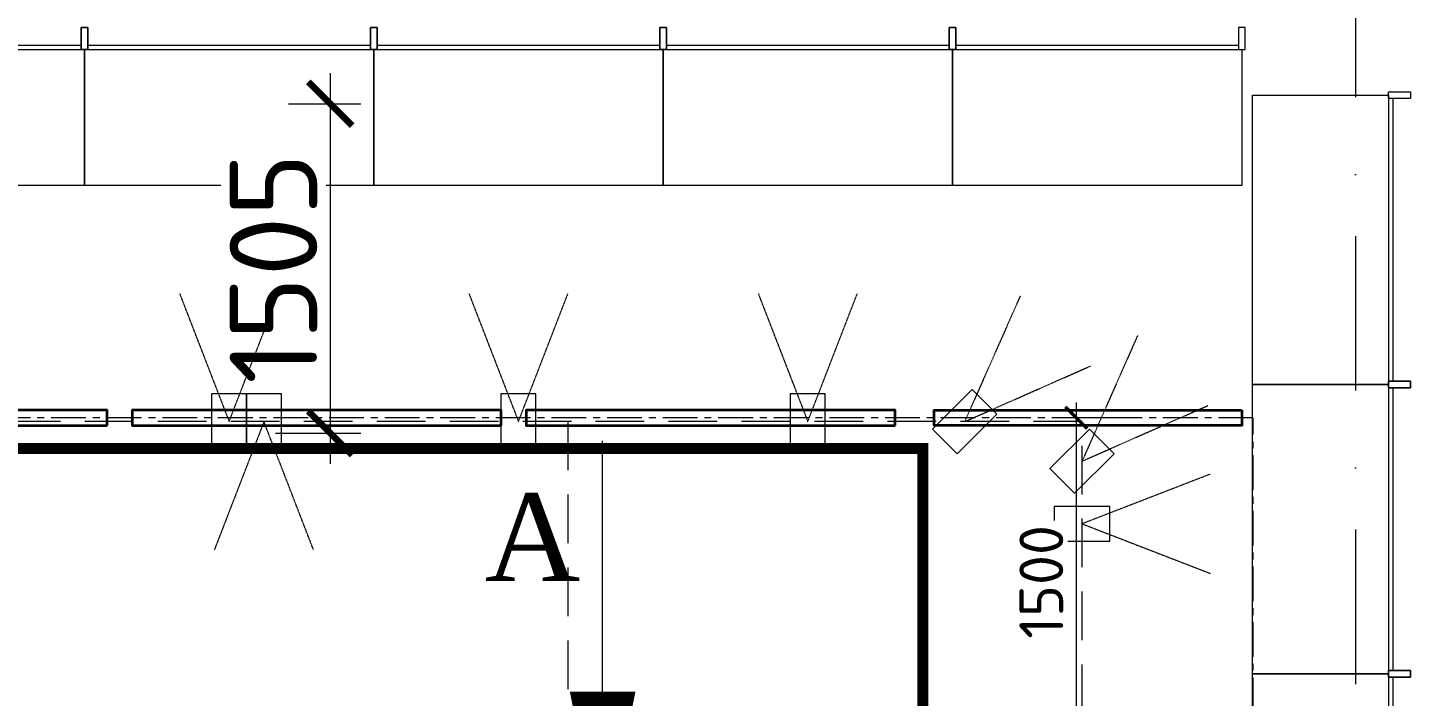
# Model space of a CAD drawing. Header units: millimetres. Extents: x -164867 to 807677, y -316775 to 513985.
# Drawn here: x 283470 to 289788, y 505657 to 508713 of the extents above; entities that cross this region are included whole.
import ezdxf

# ---------------------------------------------------------------- set-up
doc = ezdxf.new("R2010")
doc.units = ezdxf.units.MM
for name, pattern in [('CENTER', [50.8, 31.75, -6.35, 6.35, -6.35]), ('CENTER2', [28.575, 19.05, -3.175, 3.175, -3.175]), ('EVENDASH', [0.25, 0.125, -0.125]), ('HIDDEN2', [4.7625, 3.175, -1.5875]), ('А_Штрихпунктирная', [1340.555525, 705.555534, -352.777767, 0, -282.222223])]:
    doc.linetypes.add(name, pattern=pattern)
doc.layers.get('Defpoints').update_dxf_attribs({"color": 140})
for name, color, linetype, lineweight in [('00_asys', 7, 'CENTER2', 13), ('EL LOTKI', 202, 'Continuous', 18), ('INT_0_isk_ZENKLAS', 1, 'Continuous', 13), ('INT_0_zymejimai', 1, 'Continuous', 9), ('INT_2_Sviesa_SAB_LED JUOSTOS', 1, 'Continuous', 18), ('INT_2_Sviesa_SAB_MEDINES LUBOS', 1, 'Continuous', 35), ('INT_2_Sviesa_SAB_PROZEKTORIAI', 1, 'Continuous', 18), ('TECHNO', 7, 'Continuous', 15)]:
    doc.layers.add(name, color=color, linetype=linetype, lineweight=lineweight)
doc.styles.add('GENERATED_STYLE_4', font='times.ttf')
doc.styles.add('ISOCPEUR', font='isocpeur.ttf')
doc.dimstyles.new('SAB_int_100', dxfattribs={"dimtxt": 200, "dimasz": 100, "dimexe": 70, "dimexo": 70, "dimgap": 60, "dimtad": 1, "dimdec": 1, "dimrnd": 5, "dimtxsty": 'ISOCPEUR', "dimblk": 'ARCHTICK', "dimcen": 20, "dimdle": 70, "dimadec": 0, "dimazin": 0, "dimtfac": 1, "dimtdec": 1, "dimtmove": 1, "dimatfit": 2, "dimfxl": 1, "dimtfill": 1, "dimarcsym": 0})
doc.dimstyles.new('SAB_int_200', dxfattribs={"dimtxt": 400, "dimasz": 200, "dimexe": 140, "dimexo": 140, "dimgap": 60, "dimtad": 1, "dimdec": 1, "dimrnd": 5, "dimtxsty": 'ISOCPEUR', "dimblk": 'ARCHTICK', "dimcen": 20, "dimdle": 140, "dimadec": 0, "dimazin": 0, "dimtfac": 1, "dimtdec": 1, "dimtmove": 1, "dimatfit": 2, "dimfxl": 1, "dimtfill": 1, "dimarcsym": 0})

# ---------------------------------------------------------------- blocks, each defined once
blk = doc.blocks.new('1.33m stelazs')
at = {"transparency": 33554669}
for points in [[(15602, 11320), (15602, 11420), (15632, 11420), (15632, 11320), (15602, 11320)], [(16954, 11320), (16954, 11420), (16924, 11420), (16924, 11320), (16954, 11320)], [(15617, 11320), (15617, 10699), (16939, 10699), (16939, 11320), (15617, 11320)], [(16924, 11340), (15632, 11340)]]:
    blk.add_lwpolyline(points, dxfattribs=at)
blk = doc.blocks.new('TECHNOLOGIJA Garmatnaya')
at = {"layer": 'TECHNO', "transparency": 33554687, "xscale": -1}
for p in [(52308.5, 39330), (53630.5, 39330), (54952.5, 39330), (56274.5, 39330), (57596.5, 39330)]:
    blk.add_blockref('1.33m stelazs', p, dxfattribs=at)
at = {"layer": 'TECHNO', "transparency": 33554687, "xscale": -1, "rotation": 270}
for p in [(31330, 33502), (31330, 32180), (31330, 30858)]:
    blk.add_blockref('1.33m stelazs', p, dxfattribs=at)
blk = doc.blocks.new('_ArchTick')
at = {"color": 0, "linetype": 'ByBlock', "const_width": 0.15}
blk.add_lwpolyline([(-0.5, -0.5), (0.5, 0.5)], dxfattribs=at)
blk = doc.blocks.new('*D419')
at = {"layer": 'Defpoints', "color": 0, "ltscale": 500, "transparency": 16777216}
for p in [(37483.9, 50402.5), (37815.2, 50402.5), (37424.6, 48897.5)]:
    blk.add_point(p, dxfattribs=at)
at = {"layer": 'INT_2_Sviesa_SAB_LED JUOSTOS', "color": 0, "lineweight": -2, "ltscale": 500, "transparency": 16777216}
for p, q in [((37815.2, 48757.5), (37815.2, 50542.5)), ((37623.9, 50402.5), (37955.2, 50402.5)), ((37564.6, 48897.5), (37955.2, 48897.5))]:
    blk.add_line(p, q, dxfattribs=at)
at = {"layer": 'INT_2_Sviesa_SAB_LED JUOSTOS', "color": 0, "lineweight": -2, "ltscale": 500, "transparency": 16777216, "xscale": 200, "yscale": 200, "zscale": 200}
for p, rotation in [((37815.2, 50402.5), 90), ((37815.2, 48897.5), 270)]:
    blk.add_blockref('_ArchTick', p, dxfattribs=dict(at, rotation=rotation))
at = {"layer": 'INT_2_Sviesa_SAB_LED JUOSTOS', "color": 0, "ltscale": 500, "transparency": 16777216, "insert": (37555.2, 49650), "char_height": 400, "attachment_point": 5, "rotation": 90, "style": 'ISOCPEUR', "bg_fill": 3, "box_fill_scale": 1.1, "bg_fill_color": 256, "bg_fill_true_color": 13158600, "bg_fill_transparency": 0}
blk.add_mtext('1505', dxfattribs=at)
blk = doc.blocks.new('Sviestuvas prozektorius')
at = {"linetype": 'EVENDASH', "lineweight": 0, "ltscale": 2.5, "transparency": 33554687}
blk.add_lwpolyline([(-585.6, 226.6), (0, 0), (-585.6, -226.6)], dxfattribs=at)
at = {"transparency": 33554687}
blk.add_lwpolyline([(-127.6, -79.6), (-127.6, 79.6), (127.6, 79.6), (127.6, -79.6)], close=True, dxfattribs=at)
blk = doc.blocks.new('*U287')
at = {"layer": 'INT_2_Sviesa_SAB_PROZEKTORIAI', "linetype": 'HIDDEN2', "ltscale": 80, "transparency": 33554687, "xscale": -1, "rotation": 270}
blk.add_blockref('Sviestuvas prozektorius', (0, 229), dxfattribs=at)
blk = doc.blocks.new('PROZEKTORIAI Garmatnaya')
at = {"layer": 'INT_2_Sviesa_SAB_PROZEKTORIAI', "linetype": 'HIDDEN2', "ltscale": 70, "transparency": 33554687}
for points in [[(41250, 40950), (41250, 48950), (32600, 48950), (32600, 40950)], [(38900, 48950), (38900, 40950)]]:
    blk.add_lwpolyline(points, dxfattribs=at)
at = {"layer": 'INT_2_Sviesa_SAB_PROZEKTORIAI', "color": 0, "linetype": 'ByBlock', "lineweight": -2, "transparency": 16777216}
for p, rotation in [((37352.5, 49179), 180), ((38674.5, 49179), 180), ((39996.5, 49179), 180), ((40875.6, 49111.9), 135), ((41411.9, 48931.1), 135), ((41479, 48483.2), 90)]:
    blk.add_blockref('*U287', p, dxfattribs=dict(at, rotation=rotation))
blk.add_blockref('*U287', (37511.7, 48721), dxfattribs=at)
blk = doc.blocks.new('L 1406')
at = {"transparency": 33554687}
blk.add_lwpolyline([(1993963, -1660861.1), (1993893, -1660861.1), (1993893, -1662267.1), (1993963, -1662267.1)], close=True, dxfattribs=at)
blk = doc.blocks.new('L 1686')
at = {"transparency": 33554687}
blk.add_lwpolyline([(1994127.7, -1660861.1), (1994197.7, -1660861.1), (1994197.7, -1662547.1), (1994127.7, -1662547.1)], close=True, dxfattribs=at)
blk = doc.blocks.new('SVIESTUVAI Garmatnaya')
at = {"layer": 'INT_2_Sviesa_SAB_MEDINES LUBOS', "transparency": 33554687, "xscale": -1, "rotation": 270}
for name, p in [('L 1686', (1697656.6, -1945195.2)), ('L 1686', (1699456.6, -1945195.2)), ('L 1686', (1701256.6, -1945195.2)), ('L 1406', (1702841.6, -1944960.5))]:
    blk.add_blockref(name, p, dxfattribs=at)
blk = doc.blocks.new('OSI Garmatnaya')
at = {"layer": '00_asys', "linetype": 'А_Штрихпунктирная', "transparency": 33554687}
blk.add_lwpolyline([(42500, 55159.77), (42500, -4664.1)], dxfattribs=at)
blk = doc.blocks.new('ISKLOTINIU ZENKLAI Garmatnaya')
at = {"layer": 'INT_0_zymejimai', "color": 1, "transparency": 33554687}
blk.add_line((39059.4, 47716.2), (39059.4, 48862), dxfattribs=at)
blk.add_lwpolyline([(39059.4, 46966.2, 0, 300, 0), (39059.4, 47716.2, 0, 0, 0)], format="xyseb", dxfattribs=at)
at = {"layer": 'INT_0_zymejimai', "color": 1, "ltscale": 50, "transparency": 33554687, "insert": (38521.1, 48221.5), "char_height": 400, "attachment_point": 7, "style": 'GENERATED_STYLE_4'}
blk.add_mtext('{\\fTimes New Roman|b0|i0|c204|p18;А}', dxfattribs=at)
blk = doc.blocks.new('*D476')
at = {"layer": 'Defpoints', "color": 0, "transparency": 16777216}
for p in [(41516.5, 48967.5), (41223.8, 47467.5), (41480.8, 47467.5)]:
    blk.add_point(p, dxfattribs=at)
at = {"layer": 'EL LOTKI', "color": 0, "lineweight": -2, "transparency": 16777216}
for p, q in [((41223.8, 49037.5), (41223.8, 47397.5)), ((41446.5, 48967.5), (41153.8, 48967.5)), ((41410.8, 47467.5), (41153.8, 47467.5))]:
    blk.add_line(p, q, dxfattribs=at)
at = {"layer": 'EL LOTKI', "color": 0, "lineweight": -2, "transparency": 16777216, "xscale": 100, "yscale": 100, "zscale": 100}
for p, rotation in [((41223.8, 48967.5), 90), ((41223.8, 47467.5), 270)]:
    blk.add_blockref('_ArchTick', p, dxfattribs=dict(at, rotation=rotation))
at = {"layer": 'EL LOTKI', "color": 0, "transparency": 16777216, "insert": (41063.8, 48217.5), "char_height": 200, "attachment_point": 5, "rotation": 90, "style": 'ISOCPEUR', "bg_fill": 3, "box_fill_scale": 1.1, "bg_fill_color": 256, "bg_fill_true_color": 13158600, "bg_fill_transparency": 0}
blk.add_mtext('1500', dxfattribs=at)
blk = doc.blocks.new('LED Garmatnaya')
at = {"layer": 'INT_2_Sviesa_SAB_LED JUOSTOS', "linetype": 'EVENDASH', "ltscale": 400, "transparency": 33554687, "const_width": 50}
blk.add_lwpolyline([(40522.5, 42767.5), (40522.5, 48827.5), (7012.5, 48827.5), (7012.5, 2167.5), (42172.5, 2167.5), (42172.5, 6335)], dxfattribs=at)
at = {"layer": 'INT_2_Sviesa_SAB_LED JUOSTOS', "ltscale": 500, "transparency": 33554687}
dim = blk.add_linear_dim(base=(37815.21, 50402.5), p1=(37424.65, 48897.5), p2=(37483.86, 50402.5), angle=270, dimstyle='SAB_int_200', dxfattribs=at)
dim.commit()
dim.dimension.update_dxf_attribs({"geometry": '*D419', "text_midpoint": (37555.21, 49650)})
blk = doc.blocks.new('EL LOTKI Garmatnaya')
at = {"layer": 'EL LOTKI', "linetype": 'CENTER', "ltscale": 5, "transparency": 33554687}
blk.add_lwpolyline([(42032.5, 41017.5), (42032.5, 48967.5), (7012.5, 48967.5), (7012.5, 2027.5), (42032.5, 2027.5), (42032.5, 41017.5)], dxfattribs=at)
at = {"layer": 'EL LOTKI', "transparency": 33554687}
dim = blk.add_linear_dim(base=(41223.78, 47467.5), p1=(41516.52, 48967.5), p2=(41480.82, 47467.5), angle=90, dimstyle='SAB_int_100', dxfattribs=at)
dim.commit()
dim.dimension.update_dxf_attribs({"geometry": '*D476', "text_midpoint": (41063.78, 48217.5)})

msp = doc.modelspace()

# ---------------------------------------------------------------- block references
at = {"layer": 'TECHNO', "transparency": 33554687}
msp.add_blockref('TECHNOLOGIJA Garmatnaya', (247038.21, 457962.73), dxfattribs=at)

# ---------------------------------------------------------------- next in the draw order: block references
at = {"layer": 'INT_2_Sviesa_SAB_LED JUOSTOS', "transparency": 33554687}
msp.add_blockref('LED Garmatnaya', (247038.21, 457962.73), dxfattribs=at)

# ---------------------------------------------------------------- next in the draw order: block references
at = {"layer": 'INT_2_Sviesa_SAB_MEDINES LUBOS', "transparency": 33554687}
msp.add_blockref('SVIESTUVAI Garmatnaya', (247038.21, 457962.73), dxfattribs=at)
at = {"layer": 'INT_2_Sviesa_SAB_PROZEKTORIAI', "transparency": 33554687}
msp.add_blockref('PROZEKTORIAI Garmatnaya', (247038.21, 457962.73), dxfattribs=at)

# ---------------------------------------------------------------- next in the draw order: block references
at = {"layer": '00_asys', "linetype": 'CENTER2', "lineweight": 25, "ltscale": 200, "transparency": 33554687}
msp.add_blockref('OSI Garmatnaya', (247038.21, 457962.73), dxfattribs=at)

# ---------------------------------------------------------------- next in the draw order: block references
at = {"layer": 'INT_0_isk_ZENKLAS', "transparency": 33554687}
msp.add_blockref('ISKLOTINIU ZENKLAI Garmatnaya', (247038.21, 457962.73), dxfattribs=at)

# ---------------------------------------------------------------- next in the draw order: block references
at = {"layer": 'EL LOTKI', "transparency": 33554687}
msp.add_blockref('EL LOTKI Garmatnaya', (247038.21, 457962.73), dxfattribs=at)

doc.saveas('drawing.dxf')
